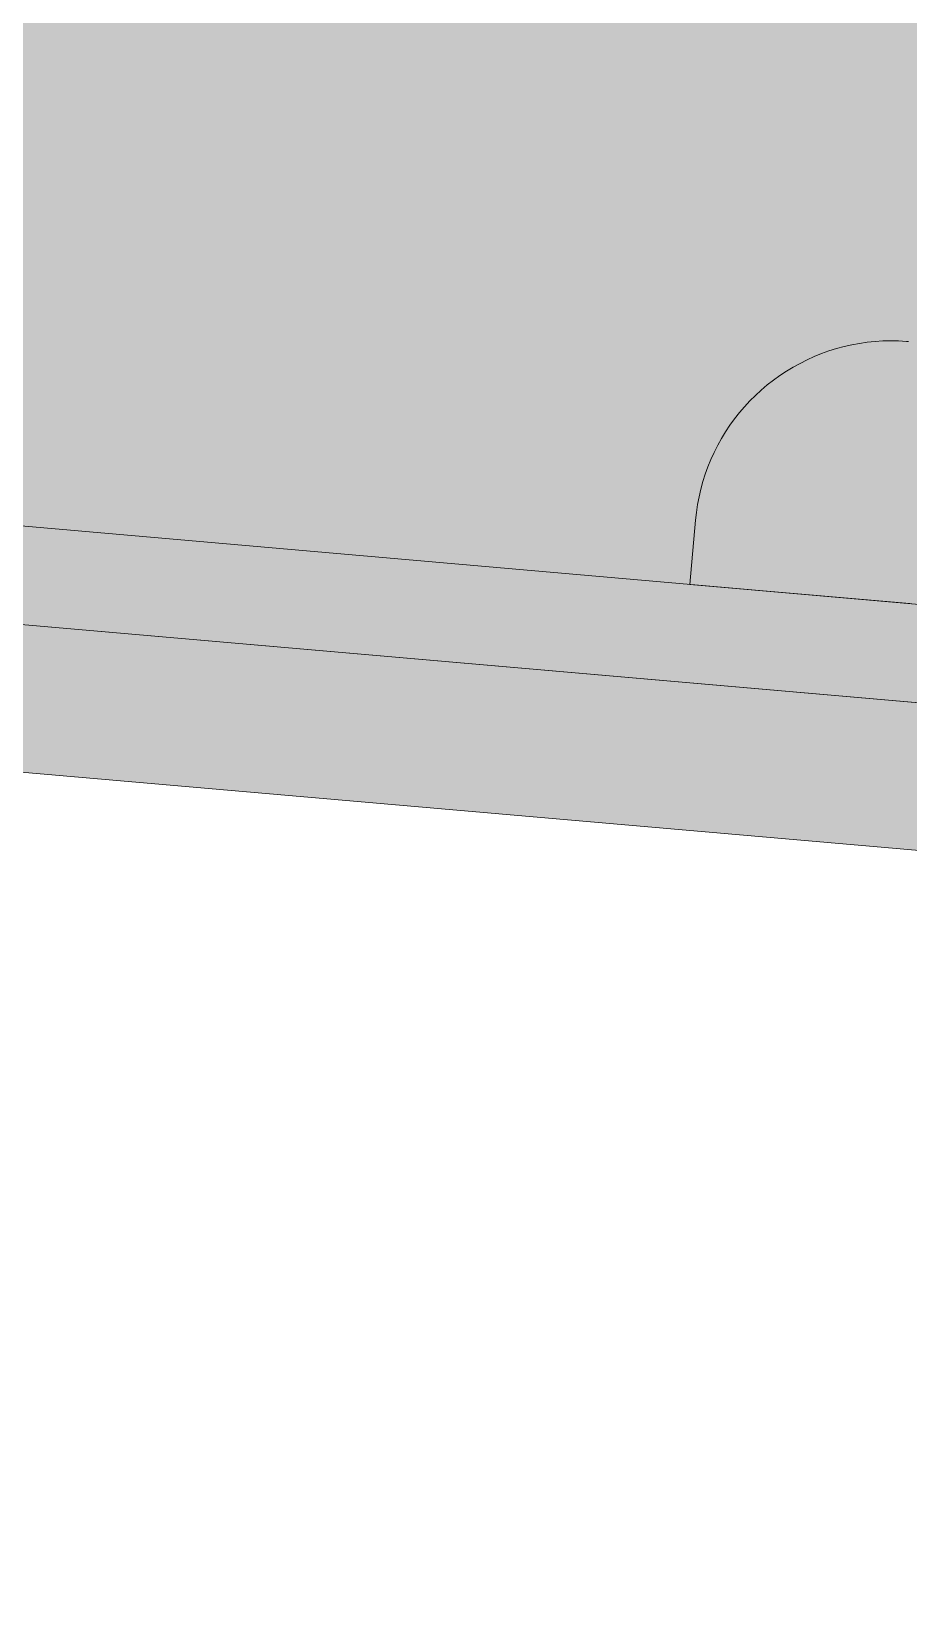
# Model space of a CAD drawing. Header units: millimetres. Extents: x 632 to 546626, y -3890 to 22200.
# Drawn here: x 389696.34 to 389714.22, y 16867.75 to 16899.68 of the extents above; entities that cross this region are included whole.
import ezdxf

# ---------------------------------------------------------------- set-up
doc = ezdxf.new("R2010")
doc.units = ezdxf.units.MM
doc.layers.add('A-270-M_ROOF', color=132, linetype='Continuous', lineweight=13)
doc.layers.add('A-770-ME_FFE_SA', color=91, linetype='Continuous', lineweight=13)

# ---------------------------------------------------------------- blocks, each defined once
blk = doc.blocks.new('Static Line_Sayfa_Metal Deck_Pan Mount - Up to 15 _ pitch - Max 2 Users-1845519-S6_501-SECTION A6')
at = {"layer": 'A-770-ME_FFE_SA', "lineweight": 5, "transparency": 33554432}
for points in [[(4567736.119, 16883.131), (4567740.346, 16931.445), (4567541.107, 16948.876), (4567536.88, 16900.562), (4567715.66, 16884.921)], [(4567736.119, 16883.131), (4567740.346, 16931.445), (4567541.107, 16948.876), (4567536.88, 16900.562), (4567715.66, 16884.921)], [(4567736.119, 16883.131), (4567740.346, 16931.445), (4567541.107, 16948.876), (4567536.88, 16900.562), (4567715.66, 16884.921)], [(4567736.119, 16883.131), (4567740.346, 16931.445), (4567541.107, 16948.876), (4567536.88, 16900.562), (4567715.66, 16884.921)], [(4567736.119, 16883.131), (4567740.346, 16931.445), (4567541.107, 16948.876), (4567536.88, 16900.562), (4567715.66, 16884.921)], [(4567736.119, 16883.131), (4567740.346, 16931.445), (4567541.107, 16948.876), (4567536.88, 16900.562), (4567715.66, 16884.921)], [(4567736.119, 16883.131), (4567740.346, 16931.445), (4567541.107, 16948.876), (4567536.88, 16900.562), (4567715.66, 16884.921)], [(4567736.119, 16883.131), (4567740.346, 16931.445), (4567541.107, 16948.876), (4567536.88, 16900.562), (4567715.66, 16884.921)], [(4567736.119, 16883.131), (4567740.346, 16931.445), (4567541.107, 16948.876), (4567536.88, 16900.562), (4567715.66, 16884.921)], [(4567736.119, 16883.131), (4567740.346, 16931.445), (4567541.107, 16948.876), (4567536.88, 16900.562), (4567715.66, 16884.921)], [(4567735.945, 16881.138), (4567740.172, 16929.453), (4567540.933, 16946.884), (4567536.706, 16898.569), (4567715.66, 16882.913)], [(4567735.945, 16881.138), (4567740.172, 16929.453), (4567540.933, 16946.884), (4567536.706, 16898.569), (4567715.66, 16882.913)], [(4567735.945, 16881.138), (4567740.172, 16929.453), (4567540.933, 16946.884), (4567536.706, 16898.569), (4567715.66, 16882.913)], [(4567735.945, 16881.138), (4567740.172, 16929.453), (4567540.933, 16946.884), (4567536.706, 16898.569), (4567715.66, 16882.913)], [(4567735.945, 16881.138), (4567740.172, 16929.453), (4567540.933, 16946.884), (4567536.706, 16898.569), (4567715.66, 16882.913)], [(4567735.945, 16881.138), (4567740.172, 16929.453), (4567540.933, 16946.884), (4567536.706, 16898.569), (4567715.66, 16882.913)], [(4567735.945, 16881.138), (4567740.172, 16929.453), (4567540.933, 16946.884), (4567536.706, 16898.569), (4567715.66, 16882.913)], [(4567735.945, 16881.138), (4567740.172, 16929.453), (4567540.933, 16946.884), (4567536.706, 16898.569), (4567715.66, 16882.913)], [(4567735.945, 16881.138), (4567740.172, 16929.453), (4567540.933, 16946.884), (4567536.706, 16898.569), (4567715.66, 16882.913)], [(4567735.945, 16881.138), (4567740.172, 16929.453), (4567540.933, 16946.884), (4567536.706, 16898.569), (4567715.66, 16882.913)], [(4567735.618, 16877.402), (4567735.88, 16880.391), (4567536.641, 16897.822), (4567536.379, 16894.833), (4567715.66, 16879.148)], [(4567735.618, 16877.402), (4567735.88, 16880.391), (4567536.641, 16897.822), (4567536.379, 16894.833), (4567715.66, 16879.148)], [(4567735.618, 16877.402), (4567735.88, 16880.391), (4567536.641, 16897.822), (4567536.379, 16894.833), (4567715.66, 16879.148)], [(4567735.618, 16877.402), (4567735.88, 16880.391), (4567536.641, 16897.822), (4567536.379, 16894.833), (4567715.66, 16879.148)], [(4567735.618, 16877.402), (4567735.88, 16880.391), (4567536.641, 16897.822), (4567536.379, 16894.833), (4567715.66, 16879.148)], [(4567735.618, 16877.402), (4567735.88, 16880.391), (4567536.641, 16897.822), (4567536.379, 16894.833), (4567715.66, 16879.148)], [(4567735.618, 16877.402), (4567735.88, 16880.391), (4567536.641, 16897.822), (4567536.379, 16894.833), (4567715.66, 16879.148)], [(4567735.618, 16877.402), (4567735.88, 16880.391), (4567536.641, 16897.822), (4567536.379, 16894.833), (4567715.66, 16879.148)], [(4567735.618, 16877.402), (4567735.88, 16880.391), (4567536.641, 16897.822), (4567536.379, 16894.833), (4567715.66, 16879.148)], [(4567735.618, 16877.402), (4567735.88, 16880.391), (4567536.641, 16897.822), (4567536.379, 16894.833), (4567715.66, 16879.148)], [(4567735.618, 16877.402), (4567735.88, 16880.391), (4567536.641, 16897.822), (4567536.379, 16894.833), (4567715.66, 16879.148)], [(4567735.618, 16877.402), (4567735.88, 16880.391), (4567536.641, 16897.822), (4567536.379, 16894.833), (4567715.66, 16879.148)], [(4567735.618, 16877.402), (4567735.88, 16880.391), (4567536.641, 16897.822), (4567536.379, 16894.833), (4567715.66, 16879.148)], [(4567735.618, 16877.402), (4567735.88, 16880.391), (4567536.641, 16897.822), (4567536.379, 16894.833), (4567715.66, 16879.148)], [(4567735.618, 16877.402), (4567735.88, 16880.391), (4567536.641, 16897.822), (4567536.379, 16894.833), (4567715.66, 16879.148)], [(4567735.618, 16877.402), (4567735.88, 16880.391), (4567536.641, 16897.822), (4567536.379, 16894.833), (4567715.66, 16879.148)], [(4567735.618, 16877.402), (4567735.88, 16880.391), (4567536.641, 16897.822), (4567536.379, 16894.833), (4567715.66, 16879.148)], [(4567735.618, 16877.402), (4567735.88, 16880.391), (4567536.641, 16897.822), (4567536.379, 16894.833), (4567715.66, 16879.148)], [(4567735.618, 16877.402), (4567735.88, 16880.391), (4567536.641, 16897.822), (4567536.379, 16894.833), (4567715.66, 16879.148)], [(4567735.618, 16877.402), (4567735.88, 16880.391), (4567536.641, 16897.822), (4567536.379, 16894.833), (4567715.66, 16879.148)]]:
    blk.add_hatch(color=256, dxfattribs=at).paths.add_polyline_path(points)
at = {"layer": 'A-770-ME_FFE_SA', "lineweight": 5}
for p, q in [((4567726.092, 16883.255), (4567561.449, 16897.659)), ((4567725.918, 16881.262), (4567560.549, 16895.73)), ((4567735.88, 16880.391), (4567560.549, 16895.73)), ((4567670.93, 16893.335), (4567671.089, 16893.352)), ((4567670.93, 16893.335), (4567671.089, 16893.352)), ((4567670.93, 16893.335), (4567671.089, 16893.352)), ((4567670.93, 16893.335), (4567671.089, 16893.352)), ((4567670.93, 16893.335), (4567671.089, 16893.352)), ((4567670.93, 16893.335), (4567671.089, 16893.352)), ((4567670.93, 16893.335), (4567671.089, 16893.352)), ((4567670.93, 16893.335), (4567671.089, 16893.352)), ((4567670.93, 16893.335), (4567671.089, 16893.352)), ((4567670.93, 16893.335), (4567671.089, 16893.352)), ((4567670.93, 16893.335), (4567671.089, 16893.352)), ((4567670.93, 16893.335), (4567671.089, 16893.352)), ((4567670.93, 16893.335), (4567671.089, 16893.352)), ((4567671.089, 16893.352), (4567671.249, 16893.362)), ((4567671.089, 16893.352), (4567671.249, 16893.362)), ((4567671.089, 16893.352), (4567671.249, 16893.362)), ((4567671.089, 16893.352), (4567671.249, 16893.362)), ((4567671.089, 16893.352), (4567671.249, 16893.362)), ((4567671.089, 16893.352), (4567671.249, 16893.362)), ((4567671.089, 16893.352), (4567671.249, 16893.362)), ((4567671.089, 16893.352), (4567671.249, 16893.362)), ((4567671.089, 16893.352), (4567671.249, 16893.362)), ((4567671.089, 16893.352), (4567671.249, 16893.362)), ((4567671.089, 16893.352), (4567671.249, 16893.362)), ((4567671.089, 16893.352), (4567671.249, 16893.362)), ((4567671.249, 16893.362), (4567671.409, 16893.366)), ((4567671.249, 16893.362), (4567671.409, 16893.366)), ((4567671.249, 16893.362), (4567671.409, 16893.366)), ((4567671.249, 16893.362), (4567671.409, 16893.366)), ((4567671.249, 16893.362), (4567671.409, 16893.366)), ((4567671.249, 16893.362), (4567671.409, 16893.366)), ((4567671.249, 16893.362), (4567671.409, 16893.366)), ((4567671.249, 16893.362), (4567671.409, 16893.366)), ((4567671.249, 16893.362), (4567671.409, 16893.366)), ((4567671.249, 16893.362), (4567671.409, 16893.366)), ((4567671.249, 16893.362), (4567671.409, 16893.366)), ((4567671.249, 16893.362), (4567671.409, 16893.366)), ((4567671.409, 16893.366), (4567671.569, 16893.363)), ((4567671.409, 16893.366), (4567671.569, 16893.363)), ((4567671.409, 16893.366), (4567671.569, 16893.363)), ((4567671.409, 16893.366), (4567671.569, 16893.363)), ((4567671.409, 16893.366), (4567671.569, 16893.363)), ((4567671.409, 16893.366), (4567671.569, 16893.363)), ((4567671.409, 16893.366), (4567671.569, 16893.363)), ((4567671.409, 16893.366), (4567671.569, 16893.363)), ((4567671.409, 16893.366), (4567671.569, 16893.363)), ((4567671.409, 16893.366), (4567671.569, 16893.363)), ((4567671.409, 16893.366), (4567671.569, 16893.363)), ((4567671.409, 16893.366), (4567671.569, 16893.363)), ((4567671.409, 16893.366), (4567671.569, 16893.363)), ((4567671.569, 16893.363), (4567671.729, 16893.354)), ((4567671.569, 16893.363), (4567671.729, 16893.354)), ((4567671.569, 16893.363), (4567671.729, 16893.354)), ((4567671.569, 16893.363), (4567671.729, 16893.354)), ((4567671.569, 16893.363), (4567671.729, 16893.354)), ((4567671.569, 16893.363), (4567671.729, 16893.354)), ((4567671.569, 16893.363), (4567671.729, 16893.354)), ((4567671.569, 16893.363), (4567671.729, 16893.354)), ((4567671.569, 16893.363), (4567671.729, 16893.354)), ((4567671.569, 16893.363), (4567671.729, 16893.354)), ((4567671.569, 16893.363), (4567671.729, 16893.354)), ((4567671.569, 16893.363), (4567671.729, 16893.354)), ((4567671.729, 16893.354), (4567671.773, 16893.35)), ((4567671.729, 16893.354), (4567671.773, 16893.35)), ((4567671.729, 16893.354), (4567671.773, 16893.35)), ((4567671.729, 16893.354), (4567671.773, 16893.35)), ((4567671.729, 16893.354), (4567671.773, 16893.35)), ((4567671.729, 16893.354), (4567671.773, 16893.35)), ((4567671.729, 16893.354), (4567671.773, 16893.35)), ((4567671.729, 16893.354), (4567671.773, 16893.35)), ((4567671.729, 16893.354), (4567671.773, 16893.35)), ((4567671.729, 16893.354), (4567671.773, 16893.35)), ((4567671.729, 16893.354), (4567671.773, 16893.35)), ((4567671.729, 16893.354), (4567671.773, 16893.35)), ((4567671.729, 16893.354), (4567671.773, 16893.35)), ((4567671.729, 16893.354), (4567671.773, 16893.35)), ((4567669.704, 16892.978), (4567669.85, 16893.044)), ((4567669.704, 16892.978), (4567669.85, 16893.044)), ((4567669.704, 16892.978), (4567669.85, 16893.044)), ((4567669.704, 16892.978), (4567669.85, 16893.044)), ((4567669.704, 16892.978), (4567669.85, 16893.044)), ((4567669.704, 16892.978), (4567669.85, 16893.044)), ((4567669.704, 16892.978), (4567669.85, 16893.044)), ((4567669.704, 16892.978), (4567669.85, 16893.044)), ((4567669.704, 16892.978), (4567669.85, 16893.044)), ((4567669.704, 16892.978), (4567669.85, 16893.044)), ((4567669.704, 16892.978), (4567669.85, 16893.044)), ((4567669.704, 16892.978), (4567669.85, 16893.044)), ((4567669.704, 16892.978), (4567669.85, 16893.044)), ((4567669.85, 16893.044), (4567669.998, 16893.104)), ((4567669.85, 16893.044), (4567669.998, 16893.104)), ((4567669.85, 16893.044), (4567669.998, 16893.104)), ((4567669.85, 16893.044), (4567669.998, 16893.104)), ((4567669.85, 16893.044), (4567669.998, 16893.104)), ((4567669.85, 16893.044), (4567669.998, 16893.104)), ((4567669.85, 16893.044), (4567669.998, 16893.104)), ((4567669.85, 16893.044), (4567669.998, 16893.104)), ((4567669.85, 16893.044), (4567669.998, 16893.104)), ((4567669.85, 16893.044), (4567669.998, 16893.104)), ((4567669.85, 16893.044), (4567669.998, 16893.104)), ((4567669.85, 16893.044), (4567669.998, 16893.104)), ((4567669.85, 16893.044), (4567669.998, 16893.104)), ((4567669.998, 16893.104), (4567670.149, 16893.158)), ((4567669.998, 16893.104), (4567670.149, 16893.158)), ((4567669.998, 16893.104), (4567670.149, 16893.158)), ((4567669.998, 16893.104), (4567670.149, 16893.158)), ((4567669.998, 16893.104), (4567670.149, 16893.158)), ((4567669.998, 16893.104), (4567670.149, 16893.158)), ((4567669.998, 16893.104), (4567670.149, 16893.158)), ((4567669.998, 16893.104), (4567670.149, 16893.158)), ((4567669.998, 16893.104), (4567670.149, 16893.158)), ((4567669.998, 16893.104), (4567670.149, 16893.158)), ((4567669.998, 16893.104), (4567670.149, 16893.158)), ((4567669.998, 16893.104), (4567670.149, 16893.158)), ((4567669.998, 16893.104), (4567670.149, 16893.158)), ((4567670.149, 16893.158), (4567670.302, 16893.206)), ((4567670.149, 16893.158), (4567670.302, 16893.206)), ((4567670.149, 16893.158), (4567670.302, 16893.206)), ((4567670.149, 16893.158), (4567670.302, 16893.206)), ((4567670.149, 16893.158), (4567670.302, 16893.206)), ((4567670.149, 16893.158), (4567670.302, 16893.206)), ((4567670.149, 16893.158), (4567670.302, 16893.206)), ((4567670.149, 16893.158), (4567670.302, 16893.206)), ((4567670.149, 16893.158), (4567670.302, 16893.206)), ((4567670.149, 16893.158), (4567670.302, 16893.206)), ((4567670.149, 16893.158), (4567670.302, 16893.206)), ((4567670.149, 16893.158), (4567670.302, 16893.206)), ((4567670.149, 16893.158), (4567670.302, 16893.206)), ((4567670.149, 16893.158), (4567670.302, 16893.206)), ((4567670.302, 16893.206), (4567670.457, 16893.247)), ((4567670.302, 16893.206), (4567670.457, 16893.247)), ((4567670.302, 16893.206), (4567670.457, 16893.247)), ((4567670.302, 16893.206), (4567670.457, 16893.247)), ((4567670.302, 16893.206), (4567670.457, 16893.247)), ((4567670.302, 16893.206), (4567670.457, 16893.247)), ((4567670.302, 16893.206), (4567670.457, 16893.247)), ((4567670.302, 16893.206), (4567670.457, 16893.247)), ((4567670.302, 16893.206), (4567670.457, 16893.247)), ((4567670.302, 16893.206), (4567670.457, 16893.247)), ((4567670.302, 16893.206), (4567670.457, 16893.247)), ((4567670.302, 16893.206), (4567670.457, 16893.247)), ((4567670.302, 16893.206), (4567670.457, 16893.247)), ((4567670.457, 16893.247), (4567670.613, 16893.283)), ((4567670.457, 16893.247), (4567670.613, 16893.283)), ((4567670.457, 16893.247), (4567670.613, 16893.283)), ((4567670.457, 16893.247), (4567670.613, 16893.283)), ((4567670.457, 16893.247), (4567670.613, 16893.283)), ((4567670.457, 16893.247), (4567670.613, 16893.283)), ((4567670.457, 16893.247), (4567670.613, 16893.283)), ((4567670.457, 16893.247), (4567670.613, 16893.283)), ((4567670.457, 16893.247), (4567670.613, 16893.283)), ((4567670.457, 16893.247), (4567670.613, 16893.283)), ((4567670.457, 16893.247), (4567670.613, 16893.283)), ((4567670.457, 16893.247), (4567670.613, 16893.283)), ((4567670.613, 16893.283), (4567670.771, 16893.312)), ((4567670.613, 16893.283), (4567670.771, 16893.312)), ((4567670.613, 16893.283), (4567670.771, 16893.312)), ((4567670.613, 16893.283), (4567670.771, 16893.312)), ((4567670.613, 16893.283), (4567670.771, 16893.312)), ((4567670.613, 16893.283), (4567670.771, 16893.312)), ((4567670.613, 16893.283), (4567670.771, 16893.312)), ((4567670.613, 16893.283), (4567670.771, 16893.312)), ((4567670.613, 16893.283), (4567670.771, 16893.312)), ((4567670.613, 16893.283), (4567670.771, 16893.312)), ((4567670.613, 16893.283), (4567670.771, 16893.312)), ((4567670.613, 16893.283), (4567670.771, 16893.312)), ((4567670.771, 16893.312), (4567670.93, 16893.335)), ((4567670.771, 16893.312), (4567670.93, 16893.335)), ((4567670.771, 16893.312), (4567670.93, 16893.335)), ((4567670.771, 16893.312), (4567670.93, 16893.335)), ((4567670.771, 16893.312), (4567670.93, 16893.335)), ((4567670.771, 16893.312), (4567670.93, 16893.335)), ((4567670.771, 16893.312), (4567670.93, 16893.335)), ((4567670.771, 16893.312), (4567670.93, 16893.335)), ((4567670.771, 16893.312), (4567670.93, 16893.335)), ((4567670.771, 16893.312), (4567670.93, 16893.335)), ((4567670.771, 16893.312), (4567670.93, 16893.335)), ((4567670.771, 16893.312), (4567670.93, 16893.335)), ((4567670.771, 16893.312), (4567670.93, 16893.335)), ((4567735.618, 16877.402), (4567560.288, 16892.742)), ((4567669.149, 16892.658), (4567669.283, 16892.746)), ((4567669.149, 16892.658), (4567669.283, 16892.746)), ((4567669.149, 16892.658), (4567669.283, 16892.746)), ((4567669.149, 16892.658), (4567669.283, 16892.746)), ((4567669.149, 16892.658), (4567669.283, 16892.746)), ((4567669.149, 16892.658), (4567669.283, 16892.746)), ((4567669.149, 16892.658), (4567669.283, 16892.746)), ((4567669.149, 16892.658), (4567669.283, 16892.746)), ((4567669.149, 16892.658), (4567669.283, 16892.746)), ((4567669.149, 16892.658), (4567669.283, 16892.746)), ((4567669.149, 16892.658), (4567669.283, 16892.746)), ((4567669.149, 16892.658), (4567669.283, 16892.746)), ((4567669.149, 16892.658), (4567669.283, 16892.746)), ((4567669.283, 16892.746), (4567669.42, 16892.829)), ((4567669.283, 16892.746), (4567669.42, 16892.829)), ((4567669.283, 16892.746), (4567669.42, 16892.829)), ((4567669.283, 16892.746), (4567669.42, 16892.829)), ((4567669.283, 16892.746), (4567669.42, 16892.829)), ((4567669.283, 16892.746), (4567669.42, 16892.829)), ((4567669.283, 16892.746), (4567669.42, 16892.829)), ((4567669.283, 16892.746), (4567669.42, 16892.829)), ((4567669.283, 16892.746), (4567669.42, 16892.829)), ((4567669.283, 16892.746), (4567669.42, 16892.829)), ((4567669.283, 16892.746), (4567669.42, 16892.829)), ((4567669.283, 16892.746), (4567669.42, 16892.829)), ((4567669.283, 16892.746), (4567669.42, 16892.829)), ((4567669.42, 16892.829), (4567669.56, 16892.906)), ((4567669.42, 16892.829), (4567669.56, 16892.906)), ((4567669.42, 16892.829), (4567669.56, 16892.906)), ((4567669.42, 16892.829), (4567669.56, 16892.906)), ((4567669.42, 16892.829), (4567669.56, 16892.906)), ((4567669.42, 16892.829), (4567669.56, 16892.906)), ((4567669.42, 16892.829), (4567669.56, 16892.906)), ((4567669.42, 16892.829), (4567669.56, 16892.906)), ((4567669.42, 16892.829), (4567669.56, 16892.906)), ((4567669.42, 16892.829), (4567669.56, 16892.906)), ((4567669.42, 16892.829), (4567669.56, 16892.906)), ((4567669.42, 16892.829), (4567669.56, 16892.906)), ((4567669.42, 16892.829), (4567669.56, 16892.906)), ((4567669.56, 16892.906), (4567669.704, 16892.978)), ((4567669.56, 16892.906), (4567669.704, 16892.978)), ((4567669.56, 16892.906), (4567669.704, 16892.978)), ((4567669.56, 16892.906), (4567669.704, 16892.978)), ((4567669.56, 16892.906), (4567669.704, 16892.978)), ((4567669.56, 16892.906), (4567669.704, 16892.978)), ((4567669.56, 16892.906), (4567669.704, 16892.978)), ((4567669.56, 16892.906), (4567669.704, 16892.978)), ((4567669.56, 16892.906), (4567669.704, 16892.978)), ((4567669.56, 16892.906), (4567669.704, 16892.978)), ((4567669.56, 16892.906), (4567669.704, 16892.978)), ((4567669.56, 16892.906), (4567669.704, 16892.978)), ((4567669.56, 16892.906), (4567669.704, 16892.978)), ((4567668.77, 16892.362), (4567668.893, 16892.465)), ((4567668.77, 16892.362), (4567668.893, 16892.465)), ((4567668.77, 16892.362), (4567668.893, 16892.465)), ((4567668.77, 16892.362), (4567668.893, 16892.465)), ((4567668.77, 16892.362), (4567668.893, 16892.465)), ((4567668.77, 16892.362), (4567668.893, 16892.465)), ((4567668.77, 16892.362), (4567668.893, 16892.465)), ((4567668.77, 16892.362), (4567668.893, 16892.465)), ((4567668.77, 16892.362), (4567668.893, 16892.465)), ((4567668.77, 16892.362), (4567668.893, 16892.465)), ((4567668.77, 16892.362), (4567668.893, 16892.465)), ((4567668.77, 16892.362), (4567668.893, 16892.465)), ((4567668.77, 16892.362), (4567668.893, 16892.465)), ((4567668.893, 16892.465), (4567669.019, 16892.564)), ((4567668.893, 16892.465), (4567669.019, 16892.564)), ((4567668.893, 16892.465), (4567669.019, 16892.564)), ((4567668.893, 16892.465), (4567669.019, 16892.564)), ((4567668.893, 16892.465), (4567669.019, 16892.564)), ((4567668.893, 16892.465), (4567669.019, 16892.564)), ((4567668.893, 16892.465), (4567669.019, 16892.564)), ((4567668.893, 16892.465), (4567669.019, 16892.564)), ((4567668.893, 16892.465), (4567669.019, 16892.564)), ((4567668.893, 16892.465), (4567669.019, 16892.564)), ((4567668.893, 16892.465), (4567669.019, 16892.564)), ((4567668.893, 16892.465), (4567669.019, 16892.564)), ((4567668.893, 16892.465), (4567669.019, 16892.564)), ((4567669.019, 16892.564), (4567669.149, 16892.658)), ((4567669.019, 16892.564), (4567669.149, 16892.658)), ((4567669.019, 16892.564), (4567669.149, 16892.658)), ((4567669.019, 16892.564), (4567669.149, 16892.658)), ((4567669.019, 16892.564), (4567669.149, 16892.658)), ((4567669.019, 16892.564), (4567669.149, 16892.658)), ((4567669.019, 16892.564), (4567669.149, 16892.658)), ((4567669.019, 16892.564), (4567669.149, 16892.658)), ((4567669.019, 16892.564), (4567669.149, 16892.658)), ((4567669.019, 16892.564), (4567669.149, 16892.658)), ((4567669.019, 16892.564), (4567669.149, 16892.658)), ((4567669.019, 16892.564), (4567669.149, 16892.658)), ((4567669.019, 16892.564), (4567669.149, 16892.658)), ((4567669.019, 16892.564), (4567669.149, 16892.658)), ((4567668.43, 16892.022), (4567668.539, 16892.14)), ((4567668.43, 16892.022), (4567668.539, 16892.14)), ((4567668.43, 16892.022), (4567668.539, 16892.14)), ((4567668.43, 16892.022), (4567668.539, 16892.14)), ((4567668.43, 16892.022), (4567668.539, 16892.14)), ((4567668.43, 16892.022), (4567668.539, 16892.14)), ((4567668.43, 16892.022), (4567668.539, 16892.14)), ((4567668.43, 16892.022), (4567668.539, 16892.14)), ((4567668.43, 16892.022), (4567668.539, 16892.14)), ((4567668.43, 16892.022), (4567668.539, 16892.14)), ((4567668.43, 16892.022), (4567668.539, 16892.14)), ((4567668.43, 16892.022), (4567668.539, 16892.14)), ((4567668.43, 16892.022), (4567668.539, 16892.14)), ((4567668.539, 16892.14), (4567668.652, 16892.253)), ((4567668.539, 16892.14), (4567668.652, 16892.253)), ((4567668.539, 16892.14), (4567668.652, 16892.253)), ((4567668.539, 16892.14), (4567668.652, 16892.253)), ((4567668.539, 16892.14), (4567668.652, 16892.253)), ((4567668.539, 16892.14), (4567668.652, 16892.253)), ((4567668.539, 16892.14), (4567668.652, 16892.253)), ((4567668.539, 16892.14), (4567668.652, 16892.253)), ((4567668.539, 16892.14), (4567668.652, 16892.253)), ((4567668.539, 16892.14), (4567668.652, 16892.253)), ((4567668.539, 16892.14), (4567668.652, 16892.253)), ((4567668.539, 16892.14), (4567668.652, 16892.253)), ((4567668.539, 16892.14), (4567668.652, 16892.253)), ((4567668.652, 16892.253), (4567668.77, 16892.362)), ((4567668.652, 16892.253), (4567668.77, 16892.362)), ((4567668.652, 16892.253), (4567668.77, 16892.362)), ((4567668.652, 16892.253), (4567668.77, 16892.362)), ((4567668.652, 16892.253), (4567668.77, 16892.362)), ((4567668.652, 16892.253), (4567668.77, 16892.362)), ((4567668.652, 16892.253), (4567668.77, 16892.362)), ((4567668.652, 16892.253), (4567668.77, 16892.362)), ((4567668.652, 16892.253), (4567668.77, 16892.362)), ((4567668.652, 16892.253), (4567668.77, 16892.362)), ((4567668.652, 16892.253), (4567668.77, 16892.362)), ((4567668.652, 16892.253), (4567668.77, 16892.362)), ((4567668.652, 16892.253), (4567668.77, 16892.362)), ((4567668.132, 16891.645), (4567668.227, 16891.775)), ((4567668.132, 16891.645), (4567668.227, 16891.775)), ((4567668.132, 16891.645), (4567668.227, 16891.775)), ((4567668.132, 16891.645), (4567668.227, 16891.775)), ((4567668.132, 16891.645), (4567668.227, 16891.775)), ((4567668.132, 16891.645), (4567668.227, 16891.775)), ((4567668.132, 16891.645), (4567668.227, 16891.775)), ((4567668.132, 16891.645), (4567668.227, 16891.775)), ((4567668.132, 16891.645), (4567668.227, 16891.775)), ((4567668.132, 16891.645), (4567668.227, 16891.775)), ((4567668.132, 16891.645), (4567668.227, 16891.775)), ((4567668.132, 16891.645), (4567668.227, 16891.775)), ((4567668.132, 16891.645), (4567668.227, 16891.775)), ((4567668.227, 16891.775), (4567668.326, 16891.901)), ((4567668.227, 16891.775), (4567668.326, 16891.901)), ((4567668.227, 16891.775), (4567668.326, 16891.901)), ((4567668.227, 16891.775), (4567668.326, 16891.901)), ((4567668.227, 16891.775), (4567668.326, 16891.901)), ((4567668.227, 16891.775), (4567668.326, 16891.901)), ((4567668.227, 16891.775), (4567668.326, 16891.901)), ((4567668.227, 16891.775), (4567668.326, 16891.901)), ((4567668.227, 16891.775), (4567668.326, 16891.901)), ((4567668.227, 16891.775), (4567668.326, 16891.901)), ((4567668.227, 16891.775), (4567668.326, 16891.901)), ((4567668.227, 16891.775), (4567668.326, 16891.901)), ((4567668.227, 16891.775), (4567668.326, 16891.901)), ((4567668.326, 16891.901), (4567668.43, 16892.022)), ((4567668.326, 16891.901), (4567668.43, 16892.022)), ((4567668.326, 16891.901), (4567668.43, 16892.022)), ((4567668.326, 16891.901), (4567668.43, 16892.022)), ((4567668.326, 16891.901), (4567668.43, 16892.022)), ((4567668.326, 16891.901), (4567668.43, 16892.022)), ((4567668.326, 16891.901), (4567668.43, 16892.022)), ((4567668.326, 16891.901), (4567668.43, 16892.022)), ((4567668.326, 16891.901), (4567668.43, 16892.022)), ((4567668.326, 16891.901), (4567668.43, 16892.022)), ((4567668.326, 16891.901), (4567668.43, 16892.022)), ((4567668.326, 16891.901), (4567668.43, 16892.022)), ((4567668.326, 16891.901), (4567668.43, 16892.022)), ((4567667.96, 16891.375), (4567668.044, 16891.511)), ((4567667.96, 16891.375), (4567668.044, 16891.511)), ((4567667.96, 16891.375), (4567668.044, 16891.511)), ((4567667.96, 16891.375), (4567668.044, 16891.511)), ((4567667.96, 16891.375), (4567668.044, 16891.511)), ((4567667.96, 16891.375), (4567668.044, 16891.511)), ((4567667.96, 16891.375), (4567668.044, 16891.511)), ((4567667.96, 16891.375), (4567668.044, 16891.511)), ((4567667.96, 16891.375), (4567668.044, 16891.511)), ((4567667.96, 16891.375), (4567668.044, 16891.511)), ((4567667.96, 16891.375), (4567668.044, 16891.511)), ((4567667.96, 16891.375), (4567668.044, 16891.511)), ((4567667.96, 16891.375), (4567668.044, 16891.511)), ((4567668.044, 16891.511), (4567668.132, 16891.645)), ((4567668.044, 16891.511), (4567668.132, 16891.645)), ((4567668.044, 16891.511), (4567668.132, 16891.645)), ((4567668.044, 16891.511), (4567668.132, 16891.645)), ((4567668.044, 16891.511), (4567668.132, 16891.645)), ((4567668.044, 16891.511), (4567668.132, 16891.645)), ((4567668.044, 16891.511), (4567668.132, 16891.645)), ((4567668.044, 16891.511), (4567668.132, 16891.645)), ((4567668.044, 16891.511), (4567668.132, 16891.645)), ((4567668.044, 16891.511), (4567668.132, 16891.645)), ((4567668.044, 16891.511), (4567668.132, 16891.645)), ((4567668.044, 16891.511), (4567668.132, 16891.645)), ((4567668.044, 16891.511), (4567668.132, 16891.645)), ((4567667.81, 16891.091), (4567667.882, 16891.234)), ((4567667.81, 16891.091), (4567667.882, 16891.234)), ((4567667.81, 16891.091), (4567667.882, 16891.234)), ((4567667.81, 16891.091), (4567667.882, 16891.234)), ((4567667.81, 16891.091), (4567667.882, 16891.234)), ((4567667.81, 16891.091), (4567667.882, 16891.234)), ((4567667.81, 16891.091), (4567667.882, 16891.234)), ((4567667.81, 16891.091), (4567667.882, 16891.234)), ((4567667.81, 16891.091), (4567667.882, 16891.234)), ((4567667.81, 16891.091), (4567667.882, 16891.234)), ((4567667.81, 16891.091), (4567667.882, 16891.234)), ((4567667.81, 16891.091), (4567667.882, 16891.234)), ((4567667.81, 16891.091), (4567667.882, 16891.234)), ((4567667.882, 16891.234), (4567667.96, 16891.375)), ((4567667.882, 16891.234), (4567667.96, 16891.375)), ((4567667.882, 16891.234), (4567667.96, 16891.375)), ((4567667.882, 16891.234), (4567667.96, 16891.375)), ((4567667.882, 16891.234), (4567667.96, 16891.375)), ((4567667.882, 16891.234), (4567667.96, 16891.375)), ((4567667.882, 16891.234), (4567667.96, 16891.375)), ((4567667.882, 16891.234), (4567667.96, 16891.375)), ((4567667.882, 16891.234), (4567667.96, 16891.375)), ((4567667.882, 16891.234), (4567667.96, 16891.375)), ((4567667.882, 16891.234), (4567667.96, 16891.375)), ((4567667.882, 16891.234), (4567667.96, 16891.375)), ((4567667.882, 16891.234), (4567667.96, 16891.375)), ((4567726.092, 16883.255), (4567639.084, 16890.867)), ((4567726.092, 16883.255), (4567639.084, 16890.867)), ((4567726.092, 16883.255), (4567639.084, 16890.867)), ((4567726.092, 16883.255), (4567639.084, 16890.867)), ((4567726.092, 16883.255), (4567639.084, 16890.867)), ((4567726.092, 16883.255), (4567639.084, 16890.867)), ((4567726.092, 16883.255), (4567639.084, 16890.867)), ((4567726.092, 16883.255), (4567639.084, 16890.867)), ((4567726.092, 16883.255), (4567639.084, 16890.867)), ((4567726.092, 16883.255), (4567639.084, 16890.867)), ((4567726.092, 16883.255), (4567639.084, 16890.867)), ((4567726.092, 16883.255), (4567639.084, 16890.867)), ((4567726.092, 16883.255), (4567639.084, 16890.867)), ((4567726.092, 16883.255), (4567639.084, 16890.867)), ((4567726.092, 16883.255), (4567639.084, 16890.867)), ((4567726.092, 16883.255), (4567639.084, 16890.867)), ((4567726.092, 16883.255), (4567639.084, 16890.867)), ((4567726.092, 16883.255), (4567639.084, 16890.867)), ((4567726.092, 16883.255), (4567639.084, 16890.867)), ((4567667.629, 16890.646), (4567667.683, 16890.797)), ((4567667.629, 16890.646), (4567667.683, 16890.797)), ((4567667.629, 16890.646), (4567667.683, 16890.797)), ((4567667.629, 16890.646), (4567667.683, 16890.797)), ((4567667.629, 16890.646), (4567667.683, 16890.797)), ((4567667.629, 16890.646), (4567667.683, 16890.797)), ((4567667.629, 16890.646), (4567667.683, 16890.797)), ((4567667.629, 16890.646), (4567667.683, 16890.797)), ((4567667.629, 16890.646), (4567667.683, 16890.797)), ((4567667.629, 16890.646), (4567667.683, 16890.797)), ((4567667.629, 16890.646), (4567667.683, 16890.797)), ((4567667.629, 16890.646), (4567667.683, 16890.797)), ((4567667.629, 16890.646), (4567667.683, 16890.797)), ((4567667.683, 16890.797), (4567667.744, 16890.946)), ((4567667.683, 16890.797), (4567667.744, 16890.946)), ((4567667.683, 16890.797), (4567667.744, 16890.946)), ((4567667.683, 16890.797), (4567667.744, 16890.946)), ((4567667.683, 16890.797), (4567667.744, 16890.946)), ((4567667.683, 16890.797), (4567667.744, 16890.946)), ((4567667.683, 16890.797), (4567667.744, 16890.946)), ((4567667.683, 16890.797), (4567667.744, 16890.946)), ((4567667.683, 16890.797), (4567667.744, 16890.946)), ((4567667.683, 16890.797), (4567667.744, 16890.946)), ((4567667.683, 16890.797), (4567667.744, 16890.946)), ((4567667.683, 16890.797), (4567667.744, 16890.946)), ((4567667.683, 16890.797), (4567667.744, 16890.946)), ((4567667.744, 16890.946), (4567667.81, 16891.091)), ((4567667.744, 16890.946), (4567667.81, 16891.091)), ((4567667.744, 16890.946), (4567667.81, 16891.091)), ((4567667.744, 16890.946), (4567667.81, 16891.091)), ((4567667.744, 16890.946), (4567667.81, 16891.091)), ((4567667.744, 16890.946), (4567667.81, 16891.091)), ((4567667.744, 16890.946), (4567667.81, 16891.091)), ((4567667.744, 16890.946), (4567667.81, 16891.091)), ((4567667.744, 16890.946), (4567667.81, 16891.091)), ((4567667.744, 16890.946), (4567667.81, 16891.091)), ((4567667.744, 16890.946), (4567667.81, 16891.091)), ((4567667.744, 16890.946), (4567667.81, 16891.091)), ((4567667.744, 16890.946), (4567667.81, 16891.091)), ((4567667.744, 16890.946), (4567667.81, 16891.091)), ((4567667.538, 16890.339), (4567667.58, 16890.494)), ((4567667.538, 16890.339), (4567667.58, 16890.494)), ((4567667.538, 16890.339), (4567667.58, 16890.494)), ((4567667.538, 16890.339), (4567667.58, 16890.494)), ((4567667.538, 16890.339), (4567667.58, 16890.494)), ((4567667.538, 16890.339), (4567667.58, 16890.494)), ((4567667.538, 16890.339), (4567667.58, 16890.494)), ((4567667.538, 16890.339), (4567667.58, 16890.494)), ((4567667.538, 16890.339), (4567667.58, 16890.494)), ((4567667.538, 16890.339), (4567667.58, 16890.494)), ((4567667.538, 16890.339), (4567667.58, 16890.494)), ((4567667.538, 16890.339), (4567667.58, 16890.494)), ((4567667.538, 16890.339), (4567667.58, 16890.494)), ((4567667.58, 16890.494), (4567667.629, 16890.646)), ((4567667.58, 16890.494), (4567667.629, 16890.646)), ((4567667.58, 16890.494), (4567667.629, 16890.646)), ((4567667.58, 16890.494), (4567667.629, 16890.646)), ((4567667.58, 16890.494), (4567667.629, 16890.646)), ((4567667.58, 16890.494), (4567667.629, 16890.646)), ((4567667.58, 16890.494), (4567667.629, 16890.646)), ((4567667.58, 16890.494), (4567667.629, 16890.646)), ((4567667.58, 16890.494), (4567667.629, 16890.646)), ((4567667.58, 16890.494), (4567667.629, 16890.646)), ((4567667.58, 16890.494), (4567667.629, 16890.646)), ((4567667.58, 16890.494), (4567667.629, 16890.646)), ((4567667.58, 16890.494), (4567667.629, 16890.646)), ((4567667.472, 16890.025), (4567667.502, 16890.183)), ((4567667.472, 16890.025), (4567667.502, 16890.183)), ((4567667.472, 16890.025), (4567667.502, 16890.183)), ((4567667.472, 16890.025), (4567667.502, 16890.183)), ((4567667.472, 16890.025), (4567667.502, 16890.183)), ((4567667.472, 16890.025), (4567667.502, 16890.183)), ((4567667.472, 16890.025), (4567667.502, 16890.183)), ((4567667.472, 16890.025), (4567667.502, 16890.183)), ((4567667.472, 16890.025), (4567667.502, 16890.183)), ((4567667.472, 16890.025), (4567667.502, 16890.183)), ((4567667.472, 16890.025), (4567667.502, 16890.183)), ((4567667.472, 16890.025), (4567667.502, 16890.183)), ((4567667.472, 16890.025), (4567667.502, 16890.183)), ((4567667.472, 16890.025), (4567667.502, 16890.183)), ((4567667.502, 16890.183), (4567667.538, 16890.339)), ((4567667.502, 16890.183), (4567667.538, 16890.339)), ((4567667.502, 16890.183), (4567667.538, 16890.339)), ((4567667.502, 16890.183), (4567667.538, 16890.339)), ((4567667.502, 16890.183), (4567667.538, 16890.339)), ((4567667.502, 16890.183), (4567667.538, 16890.339)), ((4567667.502, 16890.183), (4567667.538, 16890.339)), ((4567667.502, 16890.183), (4567667.538, 16890.339)), ((4567667.502, 16890.183), (4567667.538, 16890.339)), ((4567667.502, 16890.183), (4567667.538, 16890.339)), ((4567667.502, 16890.183), (4567667.538, 16890.339)), ((4567667.502, 16890.183), (4567667.538, 16890.339)), ((4567667.502, 16890.183), (4567667.538, 16890.339)), ((4567667.502, 16890.183), (4567667.538, 16890.339)), ((4567667.431, 16889.707), (4567667.448, 16889.867)), ((4567667.431, 16889.707), (4567667.448, 16889.867)), ((4567667.431, 16889.707), (4567667.448, 16889.867)), ((4567667.431, 16889.707), (4567667.448, 16889.867)), ((4567667.431, 16889.707), (4567667.448, 16889.867)), ((4567667.431, 16889.707), (4567667.448, 16889.867)), ((4567667.431, 16889.707), (4567667.448, 16889.867)), ((4567667.431, 16889.707), (4567667.448, 16889.867)), ((4567667.431, 16889.707), (4567667.448, 16889.867)), ((4567667.431, 16889.707), (4567667.448, 16889.867)), ((4567667.431, 16889.707), (4567667.448, 16889.867)), ((4567667.431, 16889.707), (4567667.448, 16889.867)), ((4567667.431, 16889.707), (4567667.448, 16889.867)), ((4567667.431, 16889.707), (4567667.448, 16889.867)), ((4567667.431, 16889.707), (4567667.448, 16889.867)), ((4567667.448, 16889.867), (4567667.472, 16890.025)), ((4567667.448, 16889.867), (4567667.472, 16890.025)), ((4567667.448, 16889.867), (4567667.472, 16890.025)), ((4567667.448, 16889.867), (4567667.472, 16890.025)), ((4567667.448, 16889.867), (4567667.472, 16890.025)), ((4567667.448, 16889.867), (4567667.472, 16890.025)), ((4567667.448, 16889.867), (4567667.472, 16890.025)), ((4567667.448, 16889.867), (4567667.472, 16890.025)), ((4567667.448, 16889.867), (4567667.472, 16890.025)), ((4567667.448, 16889.867), (4567667.472, 16890.025)), ((4567667.448, 16889.867), (4567667.472, 16890.025)), ((4567667.448, 16889.867), (4567667.472, 16890.025)), ((4567667.448, 16889.867), (4567667.472, 16890.025)), ((4567667.448, 16889.867), (4567667.472, 16890.025)), ((4567667.431, 16889.707), (4567667.317, 16888.397)), ((4567667.431, 16889.707), (4567667.317, 16888.397)), ((4567667.431, 16889.707), (4567667.317, 16888.397)), ((4567667.431, 16889.707), (4567667.317, 16888.397)), ((4567667.431, 16889.707), (4567667.317, 16888.397)), ((4567667.431, 16889.707), (4567667.317, 16888.397)), ((4567667.431, 16889.707), (4567667.317, 16888.397)), ((4567667.431, 16889.707), (4567667.317, 16888.397)), ((4567667.431, 16889.707), (4567667.317, 16888.397)), ((4567667.431, 16889.707), (4567667.317, 16888.397)), ((4567667.431, 16889.707), (4567667.317, 16888.397)), ((4567667.431, 16889.707), (4567667.317, 16888.397)), ((4567667.431, 16889.707), (4567667.317, 16888.397)), ((4567667.431, 16889.707), (4567667.317, 16888.397)), ((4567667.431, 16889.707), (4567667.317, 16888.397)), ((4567667.431, 16889.707), (4567667.317, 16888.397)), ((4567667.431, 16889.707), (4567667.317, 16888.397)), ((4567667.431, 16889.707), (4567667.317, 16888.397)), ((4567667.431, 16889.707), (4567667.317, 16888.397)), ((4567667.431, 16889.707), (4567667.317, 16888.397)), ((4567638.91, 16888.874), (4567725.918, 16881.262)), ((4567725.918, 16881.262), (4567638.91, 16888.874)), ((4567725.918, 16881.262), (4567638.91, 16888.874)), ((4567638.91, 16888.874), (4567725.918, 16881.262)), ((4567725.918, 16881.262), (4567638.91, 16888.874)), ((4567638.91, 16888.874), (4567725.918, 16881.262)), ((4567725.918, 16881.262), (4567638.91, 16888.874)), ((4567638.91, 16888.874), (4567725.918, 16881.262)), ((4567725.918, 16881.262), (4567638.91, 16888.874)), ((4567725.918, 16881.262), (4567638.91, 16888.874)), ((4567638.91, 16888.874), (4567725.918, 16881.262)), ((4567725.918, 16881.262), (4567638.91, 16888.874)), ((4567638.91, 16888.874), (4567725.918, 16881.262)), ((4567725.918, 16881.262), (4567638.91, 16888.874)), ((4567638.91, 16888.874), (4567725.918, 16881.262)), ((4567725.918, 16881.262), (4567638.91, 16888.874)), ((4567725.918, 16881.262), (4567638.91, 16888.874)), ((4567638.91, 16888.874), (4567725.918, 16881.262)), ((4567725.918, 16881.262), (4567638.91, 16888.874)), ((4567638.91, 16888.874), (4567725.918, 16881.262)), ((4567725.918, 16881.262), (4567638.91, 16888.874)), ((4567638.91, 16888.874), (4567725.918, 16881.262)), ((4567725.918, 16881.262), (4567638.91, 16888.874)), ((4567725.918, 16881.262), (4567638.91, 16888.874)), ((4567638.91, 16888.874), (4567725.918, 16881.262)), ((4567725.918, 16881.262), (4567638.91, 16888.874)), ((4567638.91, 16888.874), (4567725.918, 16881.262)), ((4567725.918, 16881.262), (4567638.91, 16888.874)), ((4567638.91, 16888.874), (4567725.918, 16881.262)), ((4567725.918, 16881.262), (4567638.91, 16888.874)), ((4567725.918, 16881.262), (4567638.91, 16888.874)), ((4567638.91, 16888.874), (4567725.918, 16881.262)), ((4567725.918, 16881.262), (4567638.91, 16888.874)), ((4567638.91, 16888.874), (4567725.918, 16881.262)), ((4567725.918, 16881.262), (4567638.91, 16888.874)), ((4567638.91, 16888.874), (4567725.918, 16881.262)), ((4567725.918, 16881.262), (4567638.91, 16888.874)), ((4567725.918, 16881.262), (4567638.91, 16888.874)), ((4567638.91, 16888.874), (4567725.918, 16881.262)), ((4567725.918, 16881.262), (4567638.91, 16888.874)), ((4567638.91, 16888.874), (4567725.918, 16881.262)), ((4567725.918, 16881.262), (4567638.91, 16888.874)), ((4567638.91, 16888.874), (4567725.918, 16881.262)), ((4567725.918, 16881.262), (4567638.91, 16888.874)), ((4567725.918, 16881.262), (4567638.91, 16888.874)), ((4567638.91, 16888.874), (4567725.918, 16881.262)), ((4567725.918, 16881.262), (4567638.91, 16888.874)), ((4567638.91, 16888.874), (4567725.918, 16881.262)), ((4567725.918, 16881.262), (4567638.91, 16888.874)), ((4567638.91, 16888.874), (4567725.918, 16881.262)), ((4567725.918, 16881.262), (4567638.91, 16888.874)), ((4567725.918, 16881.262), (4567638.91, 16888.874)), ((4567638.91, 16888.874), (4567725.918, 16881.262)), ((4567725.918, 16881.262), (4567638.91, 16888.874)), ((4567638.91, 16888.874), (4567725.918, 16881.262)), ((4567725.918, 16881.262), (4567638.91, 16888.874)), ((4567638.91, 16888.874), (4567725.918, 16881.262)), ((4567725.918, 16881.262), (4567638.91, 16888.874)), ((4567725.918, 16881.262), (4567638.91, 16888.874)), ((4567638.91, 16888.874), (4567725.918, 16881.262)), ((4567725.918, 16881.262), (4567638.91, 16888.874)), ((4567638.91, 16888.874), (4567725.918, 16881.262)), ((4567725.918, 16881.262), (4567638.91, 16888.874)), ((4567638.91, 16888.874), (4567725.918, 16881.262)), ((4567725.918, 16881.262), (4567638.91, 16888.874)), ((4567638.91, 16888.874), (4567725.918, 16881.262)), ((4567725.918, 16881.262), (4567638.91, 16888.874)), ((4567638.91, 16888.874), (4567725.918, 16881.262)), ((4567667.317, 16888.397), (4567671.799, 16888.005)), ((4567667.317, 16888.397), (4567671.799, 16888.005)), ((4567667.317, 16888.397), (4567685.248, 16886.828)), ((4567667.317, 16888.397), (4567685.248, 16886.828)), ((4567667.317, 16888.397), (4567685.248, 16886.828)), ((4567667.317, 16888.397), (4567680.765, 16887.22)), ((4567667.317, 16888.397), (4567671.799, 16888.005)), ((4567667.317, 16888.397), (4567671.799, 16888.005)), ((4567667.317, 16888.397), (4567671.799, 16888.005)), ((4567667.317, 16888.397), (4567671.799, 16888.005)), ((4567667.317, 16888.397), (4567671.799, 16888.005)), ((4567667.317, 16888.397), (4567671.799, 16888.005)), ((4567667.317, 16888.397), (4567671.799, 16888.005)), ((4567667.317, 16888.397), (4567671.799, 16888.005)), ((4567667.317, 16888.397), (4567671.799, 16888.005)), ((4567667.317, 16888.397), (4567671.799, 16888.005)), ((4567667.317, 16888.397), (4567671.799, 16888.005)), ((4567667.317, 16888.397), (4567671.799, 16888.005)), ((4567667.317, 16888.397), (4567671.799, 16888.005)), ((4567667.317, 16888.397), (4567671.799, 16888.005)), ((4567667.317, 16888.397), (4567671.799, 16888.005)), ((4567667.317, 16888.397), (4567671.799, 16888.005)), ((4567667.317, 16888.397), (4567685.248, 16886.828)), ((4567667.317, 16888.397), (4567685.248, 16886.828)), ((4567667.317, 16888.397), (4567671.799, 16888.005)), ((4567667.317, 16888.397), (4567671.799, 16888.005)), ((4567667.317, 16888.397), (4567671.799, 16888.005)), ((4567667.317, 16888.397), (4567671.799, 16888.005)), ((4567667.317, 16888.397), (4567671.799, 16888.005)), ((4567667.317, 16888.397), (4567671.799, 16888.005)), ((4567667.317, 16888.397), (4567671.799, 16888.005)), ((4567667.317, 16888.397), (4567671.799, 16888.005)), ((4567667.317, 16888.397), (4567671.799, 16888.005)), ((4567667.317, 16888.397), (4567671.799, 16888.005)), ((4567667.317, 16888.397), (4567685.248, 16886.828)), ((4567667.317, 16888.397), (4567680.765, 16887.22)), ((4567667.317, 16888.397), (4567671.799, 16888.005)), ((4567667.317, 16888.397), (4567671.799, 16888.005)), ((4567667.317, 16888.397), (4567671.799, 16888.005)), ((4567667.317, 16888.397), (4567671.799, 16888.005)), ((4567735.618, 16877.402), (4567638.649, 16885.886)), ((4567735.618, 16877.402), (4567638.649, 16885.886)), ((4567735.618, 16877.402), (4567638.649, 16885.886)), ((4567735.618, 16877.402), (4567638.649, 16885.886)), ((4567735.618, 16877.402), (4567638.649, 16885.886)), ((4567735.618, 16877.402), (4567638.649, 16885.886)), ((4567735.618, 16877.402), (4567638.649, 16885.886)), ((4567735.618, 16877.402), (4567638.649, 16885.886)), ((4567735.618, 16877.402), (4567638.649, 16885.886)), ((4567735.618, 16877.402), (4567638.649, 16885.886)), ((4567735.618, 16877.402), (4567638.649, 16885.886)), ((4567735.618, 16877.402), (4567638.649, 16885.886)), ((4567735.618, 16877.402), (4567638.649, 16885.886)), ((4567735.618, 16877.402), (4567638.649, 16885.886)), ((4567735.618, 16877.402), (4567638.649, 16885.886)), ((4567735.618, 16877.402), (4567638.649, 16885.886)), ((4567735.618, 16877.402), (4567638.649, 16885.886)), ((4567735.618, 16877.402), (4567638.649, 16885.886)), ((4567735.618, 16877.402), (4567638.649, 16885.886)), ((4567735.618, 16877.402), (4567638.649, 16885.886)), ((4567735.618, 16877.402), (4567638.649, 16885.886)), ((4567735.618, 16877.402), (4567638.649, 16885.886)), ((4567735.618, 16877.402), (4567638.649, 16885.886)), ((4567735.618, 16877.402), (4567638.649, 16885.886)), ((4567735.618, 16877.402), (4567638.649, 16885.886)), ((4567735.618, 16877.402), (4567638.649, 16885.886)), ((4567735.618, 16877.402), (4567638.649, 16885.886)), ((4567735.618, 16877.402), (4567638.649, 16885.886)), ((4567735.618, 16877.402), (4567638.649, 16885.886)), ((4567735.618, 16877.402), (4567638.649, 16885.886)), ((4567735.618, 16877.402), (4567638.649, 16885.886)), ((4567735.618, 16877.402), (4567638.649, 16885.886)), ((4567735.618, 16877.402), (4567638.649, 16885.886)), ((4567735.618, 16877.402), (4567638.649, 16885.886)), ((4567735.618, 16877.402), (4567638.649, 16885.886)), ((4567735.618, 16877.402), (4567638.649, 16885.886)), ((4567735.618, 16877.402), (4567638.649, 16885.886)), ((4567735.618, 16877.402), (4567638.649, 16885.886)), ((4567735.618, 16877.402), (4567638.649, 16885.886))]:
    blk.add_line(p, q, dxfattribs=at)
at = {"layer": 'A-770-ME_FFE_SA', "lineweight": 5, "flags": 128}
for points in [[(4567667.431, 16889.707), (4567667.448, 16889.867), (4567667.472, 16890.025), (4567667.502, 16890.183), (4567667.538, 16890.339), (4567667.58, 16890.494), (4567667.629, 16890.646), (4567667.683, 16890.797), (4567667.744, 16890.946), (4567667.81, 16891.091), (4567667.882, 16891.234), (4567667.96, 16891.375), (4567668.044, 16891.511), (4567668.132, 16891.645), (4567668.227, 16891.775), (4567668.326, 16891.901), (4567668.43, 16892.022), (4567668.539, 16892.14), (4567668.652, 16892.253), (4567668.77, 16892.362), (4567668.893, 16892.465), (4567669.019, 16892.564), (4567669.149, 16892.658), (4567669.283, 16892.746), (4567669.42, 16892.829), (4567669.56, 16892.906), (4567669.704, 16892.978), (4567669.85, 16893.044), (4567669.998, 16893.104), (4567670.149, 16893.158), (4567670.302, 16893.206), (4567670.457, 16893.247), (4567670.613, 16893.283), (4567670.771, 16893.312), (4567670.93, 16893.335), (4567671.089, 16893.352), (4567671.249, 16893.362), (4567671.409, 16893.366), (4567671.569, 16893.363), (4567671.729, 16893.354), (4567671.773, 16893.35)], [(4567667.431, 16889.707), (4567667.448, 16889.867), (4567667.472, 16890.025), (4567667.502, 16890.183), (4567667.538, 16890.339), (4567667.58, 16890.494), (4567667.629, 16890.646), (4567667.683, 16890.797), (4567667.744, 16890.946), (4567667.81, 16891.091), (4567667.882, 16891.234), (4567667.96, 16891.375), (4567668.044, 16891.511), (4567668.132, 16891.645), (4567668.227, 16891.775), (4567668.326, 16891.901), (4567668.43, 16892.022), (4567668.539, 16892.14), (4567668.652, 16892.253), (4567668.77, 16892.362), (4567668.893, 16892.465), (4567669.019, 16892.564), (4567669.149, 16892.658), (4567669.283, 16892.746), (4567669.42, 16892.829), (4567669.56, 16892.906), (4567669.704, 16892.978), (4567669.85, 16893.044), (4567669.998, 16893.104), (4567670.149, 16893.158), (4567670.302, 16893.206), (4567670.457, 16893.247), (4567670.613, 16893.283), (4567670.771, 16893.312), (4567670.93, 16893.335), (4567671.089, 16893.352), (4567671.249, 16893.362), (4567671.409, 16893.366), (4567671.569, 16893.363), (4567671.729, 16893.354), (4567671.773, 16893.35)], [(4567667.431, 16889.707), (4567667.448, 16889.867), (4567667.472, 16890.025), (4567667.502, 16890.183), (4567667.538, 16890.339), (4567667.58, 16890.494), (4567667.629, 16890.646), (4567667.683, 16890.797), (4567667.744, 16890.946), (4567667.81, 16891.091), (4567667.882, 16891.234), (4567667.96, 16891.375), (4567668.044, 16891.511), (4567668.132, 16891.645), (4567668.227, 16891.775), (4567668.326, 16891.901), (4567668.43, 16892.022), (4567668.539, 16892.14), (4567668.652, 16892.253), (4567668.77, 16892.362), (4567668.893, 16892.465), (4567669.019, 16892.564), (4567669.149, 16892.658), (4567669.283, 16892.746), (4567669.42, 16892.829), (4567669.56, 16892.906), (4567669.704, 16892.978), (4567669.85, 16893.044), (4567669.998, 16893.104), (4567670.149, 16893.158), (4567670.302, 16893.206), (4567670.457, 16893.247), (4567670.613, 16893.283), (4567670.771, 16893.312), (4567670.93, 16893.335), (4567671.089, 16893.352), (4567671.249, 16893.362), (4567671.409, 16893.366), (4567671.569, 16893.363), (4567671.729, 16893.354)], [(4567667.431, 16889.707), (4567667.448, 16889.867), (4567667.472, 16890.025), (4567667.502, 16890.183), (4567667.538, 16890.339), (4567667.58, 16890.494), (4567667.629, 16890.646), (4567667.683, 16890.797), (4567667.744, 16890.946), (4567667.81, 16891.091), (4567667.882, 16891.234), (4567667.96, 16891.375), (4567668.044, 16891.511), (4567668.132, 16891.645), (4567668.227, 16891.775), (4567668.326, 16891.901), (4567668.43, 16892.022), (4567668.539, 16892.14), (4567668.652, 16892.253), (4567668.77, 16892.362), (4567668.893, 16892.465), (4567669.019, 16892.564), (4567669.149, 16892.658), (4567669.283, 16892.746), (4567669.42, 16892.829), (4567669.56, 16892.906), (4567669.704, 16892.978), (4567669.85, 16893.044), (4567669.998, 16893.104), (4567670.149, 16893.158), (4567670.302, 16893.206), (4567670.457, 16893.247), (4567670.613, 16893.283), (4567670.771, 16893.312), (4567670.93, 16893.335), (4567671.089, 16893.352), (4567671.249, 16893.362), (4567671.409, 16893.366), (4567671.569, 16893.363), (4567671.729, 16893.354), (4567671.773, 16893.35)], [(4567667.431, 16889.707), (4567667.448, 16889.867), (4567667.472, 16890.025), (4567667.502, 16890.183), (4567667.538, 16890.339), (4567667.58, 16890.494), (4567667.629, 16890.646), (4567667.683, 16890.797), (4567667.744, 16890.946), (4567667.81, 16891.091), (4567667.882, 16891.234), (4567667.96, 16891.375), (4567668.044, 16891.511), (4567668.132, 16891.645), (4567668.227, 16891.775), (4567668.326, 16891.901), (4567668.43, 16892.022), (4567668.539, 16892.14), (4567668.652, 16892.253), (4567668.77, 16892.362), (4567668.893, 16892.465), (4567669.019, 16892.564), (4567669.149, 16892.658), (4567669.283, 16892.746), (4567669.42, 16892.829), (4567669.56, 16892.906), (4567669.704, 16892.978), (4567669.85, 16893.044), (4567669.998, 16893.104), (4567670.149, 16893.158), (4567670.302, 16893.206), (4567670.457, 16893.247), (4567670.613, 16893.283), (4567670.771, 16893.312), (4567670.93, 16893.335), (4567671.089, 16893.352), (4567671.249, 16893.362), (4567671.409, 16893.366), (4567671.569, 16893.363), (4567671.729, 16893.354), (4567671.773, 16893.35)], [(4567669.42, 16892.829), (4567669.56, 16892.906), (4567669.704, 16892.978), (4567669.85, 16893.044), (4567669.998, 16893.104), (4567670.149, 16893.158), (4567670.302, 16893.206), (4567670.457, 16893.247), (4567670.613, 16893.283), (4567670.771, 16893.312), (4567670.93, 16893.335), (4567671.089, 16893.352), (4567671.249, 16893.362)], [(4567670.302, 16893.206), (4567670.457, 16893.247), (4567670.613, 16893.283), (4567670.771, 16893.312), (4567670.93, 16893.335), (4567671.089, 16893.352), (4567671.249, 16893.362), (4567671.409, 16893.366), (4567671.569, 16893.363), (4567671.729, 16893.354)], [(4567671.089, 16893.352), (4567671.249, 16893.362), (4567671.409, 16893.366)], [(4567671.249, 16893.362), (4567671.409, 16893.366), (4567671.569, 16893.363), (4567671.729, 16893.354), (4567671.773, 16893.35)], [(4567671.569, 16893.363), (4567671.729, 16893.354), (4567671.773, 16893.35)], [(4567669.42, 16892.829), (4567669.56, 16892.906), (4567669.704, 16892.978), (4567669.85, 16893.044), (4567669.998, 16893.104), (4567670.149, 16893.158)], [(4567670.457, 16893.247), (4567670.613, 16893.283), (4567670.771, 16893.312)], [(4567667.448, 16889.867), (4567667.472, 16890.025), (4567667.502, 16890.183), (4567667.538, 16890.339), (4567667.58, 16890.494), (4567667.629, 16890.646), (4567667.683, 16890.797), (4567667.744, 16890.946), (4567667.81, 16891.091), (4567667.882, 16891.234), (4567667.96, 16891.375), (4567668.044, 16891.511), (4567668.132, 16891.645), (4567668.227, 16891.775), (4567668.326, 16891.901), (4567668.43, 16892.022), (4567668.539, 16892.14), (4567668.652, 16892.253), (4567668.77, 16892.362), (4567668.893, 16892.465), (4567669.019, 16892.564), (4567669.149, 16892.658), (4567669.283, 16892.746), (4567669.42, 16892.829)], [(4567669.149, 16892.658), (4567669.283, 16892.746), (4567669.42, 16892.829)], [(4567668.326, 16891.901), (4567668.43, 16892.022), (4567668.539, 16892.14), (4567668.652, 16892.253), (4567668.77, 16892.362), (4567668.893, 16892.465), (4567669.019, 16892.564)], [(4567667.81, 16891.091), (4567667.882, 16891.234), (4567667.96, 16891.375), (4567668.044, 16891.511), (4567668.132, 16891.645), (4567668.227, 16891.775), (4567668.326, 16891.901)], [(4567667.629, 16890.646), (4567667.683, 16890.797), (4567667.744, 16890.946)], [(4567667.538, 16890.339), (4567667.58, 16890.494), (4567667.629, 16890.646)]]:
    blk.add_lwpolyline(points, dxfattribs=at)
blk = doc.blocks.new('25021-APA-ZZ-ZZ-M3-AR-000001_V3_rvt-6-S6_501-SECTION A6')
at = {"layer": 'A-270-M_ROOF', "transparency": 33554432}
blk.add_hatch(color=9, dxfattribs=at).paths.add_polyline_path([(4535648.823, 15720.383), (4558304.614, 17702.508), (4578095.614, 15971.02), (4578095.614, 16011.173), (4558304.614, 17742.661), (4535648.823, 15760.536)])
at = {"layer": 'A-270-M_ROOF', "lineweight": 5}
h = blk.add_hatch(dxfattribs=at)
h.set_pattern_fill('FP_24', angle=-135, style=0, pattern_type=2)
h.set_pattern_definition([(40, (4563344.46, -4e-06), (-192.8363, 229.8133), []), (130, (4563344.46, -4e-06), (-229.8133, -192.8363), [])])
h.paths.add_polyline_path([(4535648.823, 15599.925), (4558304.614, 17582.05), (4578095.614, 15850.562), (4578095.614, 15971.02), (4558304.614, 17702.508), (4535648.823, 15720.383)])
at = {"layer": 'A-270-M_ROOF', "color": 53, "lineweight": 5}
for p, q in [((4567735.618, 16877.402), (4567638.649, 16885.886)), ((4567638.649, 16885.886), (4567735.618, 16877.402))]:
    blk.add_line(p, q, dxfattribs=at)
at = {"layer": 'A-770-ME_FFE_SA', "color": 53, "lineweight": 5}
blk.add_blockref('Static Line_Sayfa_Metal Deck_Pan Mount - Up to 15 _ pitch - Max 2 Users-1845519-S6_501-SECTION A6', (0, 0), dxfattribs=at)

msp = doc.modelspace()

# ---------------------------------------------------------------- block references
at = {"color": 10, "lineweight": 5}
msp.add_blockref('25021-APA-ZZ-ZZ-M3-AR-000001_V3_rvt-6-S6_501-SECTION A6', (-4177957.554, 0), dxfattribs=at)

doc.saveas('drawing.dxf')
